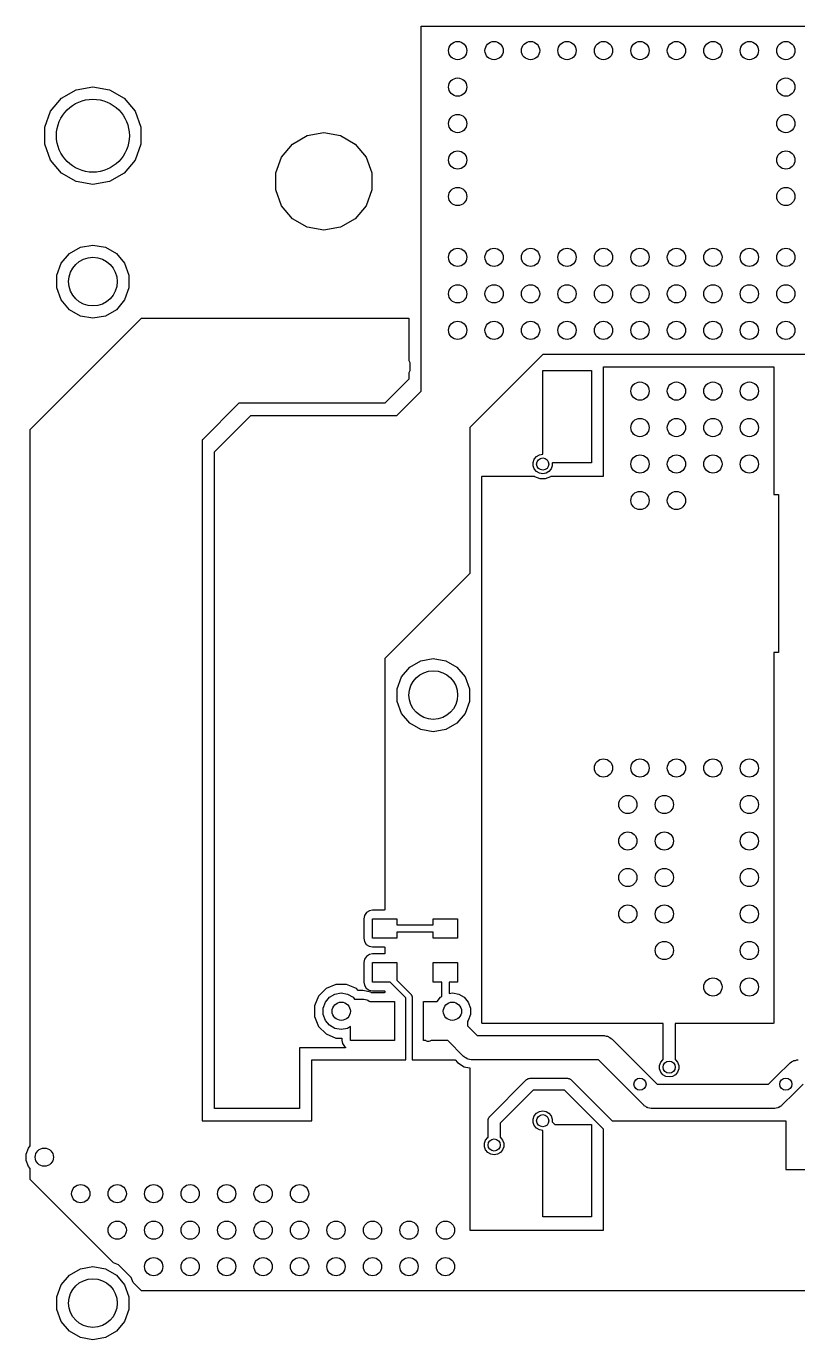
# Model space of a CAD drawing. Extents: x 0.3 to 75.7, y -92.7 to -0.5.
# Drawn here: x 0.3 to 32, y -54.5 to -0.5 of the extents above; entities that cross this region are included whole.
import ezdxf

# ---------------------------------------------------------------- set-up
doc = ezdxf.new("R2010")
doc.units = 0
doc.header["$MEASUREMENT"] = 0
doc.layers.add('BLACK', color=7, linetype='CONTINUOUS')

msp = doc.modelspace()

# ---------------------------------------------------------------- linework, layer by layer
at = {"layer": 'Black'}
for p, q in [((16.5, -0.513), (16.5002, -0.51188)), ((16.5, -15.4987), (16.5, -0.513)), ((16.5002, -0.51074), (16.5006, -0.50967)), ((16.5002, -0.51188), (16.5002, -0.51074)), ((16.5006, -0.50967), (16.5008, -0.50855)), ((16.5008, -0.50855), (16.5014, -0.50757)), ((16.5014, -0.50757), (16.5017, -0.5065)), ((16.5017, -0.5065), (16.5025, -0.50563)), ((16.5025, -0.50563), (16.503, -0.50464)), ((16.503, -0.50464), (16.5039, -0.50391)), ((16.5039, -0.50391), (16.5046, -0.50304)), ((16.5046, -0.50304), (16.5056, -0.50247)), ((16.5056, -0.50247), (16.5065, -0.50174)), ((16.5065, -0.50174), (16.5076, -0.50135)), ((16.5076, -0.50135), (16.5086, -0.50078)), ((16.5086, -0.50078), (16.5097, -0.50059)), ((16.5097, -0.50059), (16.5107, -0.5002)), ((16.5107, -0.5002), (16.5119, -0.5002)), ((16.5119, -0.5002), (16.513, -0.5)), ((16.513, -0.5), (69.987, -0.5)), ((1.70951, -3.46206), (2.31335, -3.11344)), ((2.31335, -3.11344), (3, -2.99236)), ((3, -2.99236), (3.68665, -3.11344)), ((3.68665, -3.11344), (4.29049, -3.46206)), ((1.26133, -3.99618), (1.70951, -3.46206)), ((4.29049, -3.46206), (4.73867, -3.99618)), ((1.02286, -4.65138), (1.26133, -3.99618)), ((4.73867, -3.99618), (4.97714, -4.65138)), ((1.02286, -5.34862), (1.02286, -4.65138)), ((4.97714, -4.65138), (4.97714, -5.34862)), ((1.26133, -6.00382), (1.02286, -5.34862)), ((4.97714, -5.34862), (4.73867, -6.00382)), ((10.7613, -5.87618), (11.2095, -5.34206)), ((11.2095, -5.34206), (11.8133, -4.99344)), ((11.8133, -4.99344), (12.5, -4.87236)), ((12.5, -4.87236), (13.1867, -4.99344)), ((13.1867, -4.99344), (13.7905, -5.34206)), ((13.7905, -5.34206), (14.2387, -5.87618)), ((10.5229, -6.53138), (10.7613, -5.87618)), ((14.2387, -5.87618), (14.4771, -6.53138)), ((1.70951, -6.53794), (1.26133, -6.00382)), ((4.73867, -6.00382), (4.29049, -6.53794)), ((2.31335, -6.88656), (1.70951, -6.53794)), ((3, -7.00764), (2.31335, -6.88656)), ((3.68665, -6.88656), (3, -7.00764)), ((4.29049, -6.53794), (3.68665, -6.88656)), ((10.5229, -7.22862), (10.5229, -6.53138)), ((14.4771, -6.53138), (14.4771, -7.22862)), ((10.7613, -7.88382), (10.5229, -7.22862)), ((14.4771, -7.22862), (14.2387, -7.88382)), ((11.2095, -8.41794), (10.7613, -7.88382)), ((14.2387, -7.88382), (13.7905, -8.41794)), ((11.8133, -8.76656), (11.2095, -8.41794)), ((13.7905, -8.41794), (13.1867, -8.76656)), ((12.5, -8.88764), (11.8133, -8.76656)), ((13.1867, -8.76656), (12.5, -8.88764)), ((2.03213, -9.84654), (2.48501, -9.58508)), ((2.48501, -9.58508), (3, -9.49427)), ((3, -9.49427), (3.51499, -9.58508)), ((3.51499, -9.58508), (3.96786, -9.84654)), ((1.51714, -10.7385), (1.696, -10.2471)), ((1.696, -10.2471), (2.03213, -9.84654)), ((3.96786, -9.84654), (4.304, -10.2471)), ((4.304, -10.2471), (4.48285, -10.7385)), ((1.51714, -11.2615), (1.51714, -10.7385)), ((4.48285, -10.7385), (4.48285, -11.2615)), ((1.696, -11.7529), (1.51714, -11.2615)), ((4.48285, -11.2615), (4.304, -11.7529)), ((2.03213, -12.1535), (1.696, -11.7529)), ((4.304, -11.7529), (3.96786, -12.1535)), ((2.48501, -12.4149), (2.03213, -12.1535)), ((3, -12.5057), (2.48501, -12.4149)), ((3.51499, -12.4149), (3, -12.5057)), ((3.96786, -12.1535), (3.51499, -12.4149)), ((0.42881, -17.0712), (4.99619, -12.5038)), ((4.99619, -12.5038), (4.99666, -12.5035)), ((4.99666, -12.5035), (4.99703, -12.503)), ((4.99703, -12.503), (4.9985, -12.5022)), ((4.9985, -12.5022), (4.99989, -12.5012)), ((4.99989, -12.5012), (5.00044, -12.5011)), ((5.00044, -12.5011), (5.00094, -12.5008)), ((5.00094, -12.5008), (5.00261, -12.5005)), ((5.00261, -12.5005), (5.00425, -12.5)), ((5.00425, -12.5), (5.00482, -12.5001)), ((5.00482, -12.5001), (5.00538, -12.5)), ((5.00538, -12.5), (15.987, -12.5)), ((15.987, -12.5), (15.9881, -12.5002)), ((15.9881, -12.5002), (15.9893, -12.5002)), ((15.9893, -12.5002), (15.9903, -12.5006)), ((15.9903, -12.5006), (15.9914, -12.5008)), ((15.9914, -12.5008), (15.9924, -12.5014)), ((15.9924, -12.5014), (15.9935, -12.5017)), ((15.9935, -12.5017), (15.9944, -12.5025)), ((15.9944, -12.5025), (15.9954, -12.503)), ((15.9954, -12.503), (15.9961, -12.5039)), ((15.9961, -12.5039), (15.997, -12.5046)), ((15.997, -12.5046), (15.9975, -12.5056)), ((15.9975, -12.5056), (15.9983, -12.5065)), ((15.9983, -12.5065), (15.9986, -12.5076)), ((15.9986, -12.5076), (15.9992, -12.5086)), ((15.9992, -12.5086), (15.9994, -12.5097)), ((15.9994, -12.5097), (15.9998, -12.5107)), ((15.9998, -12.5107), (15.9998, -12.5119)), ((15.9998, -12.5119), (16, -12.513)), ((16, -12.513), (16, -14.2472)), ((21.4991, -14.0009), (18.5009, -16.9991)), ((21.5001, -14.0003), (21.4991, -14.0009)), ((21.5013, -14), (21.5001, -14.0003)), ((69.987, -14), (21.5013, -14)), ((16, -14.2472), (16.0286, -14.3257)), ((16.0286, -14.3257), (16.0286, -14.6743)), ((24, -14.5127), (24.0002, -14.5116)), ((24, -18.9988), (24, -14.5127)), ((24.0002, -14.5105), (24.0006, -14.5095)), ((24.0002, -14.5116), (24.0002, -14.5105)), ((24.0006, -14.5095), (24.0008, -14.5084)), ((24.0008, -14.5084), (24.0013, -14.5074)), ((24.0013, -14.5074), (24.0017, -14.5063)), ((24.0017, -14.5063), (24.0024, -14.5055)), ((24.0024, -14.5055), (24.003, -14.5045)), ((24.003, -14.5045), (24.0038, -14.5038)), ((24.0038, -14.5038), (24.0045, -14.503)), ((24.0045, -14.503), (24.0055, -14.5024)), ((24.0055, -14.5024), (24.0063, -14.5017)), ((24.0063, -14.5017), (24.0074, -14.5013)), ((24.0074, -14.5013), (24.0084, -14.5008)), ((24.0084, -14.5008), (24.0095, -14.5006)), ((24.0095, -14.5006), (24.0105, -14.5002)), ((24.0105, -14.5002), (24.0116, -14.5002)), ((24.0116, -14.5002), (24.0127, -14.5)), ((24.0127, -14.5), (30.9873, -14.5)), ((30.9873, -14.5), (30.9884, -14.5002)), ((30.9884, -14.5002), (30.9895, -14.5002)), ((30.9895, -14.5002), (30.9905, -14.5006)), ((30.9905, -14.5006), (30.9916, -14.5008)), ((30.9916, -14.5008), (30.9926, -14.5013)), ((30.9926, -14.5013), (30.9936, -14.5017)), ((30.9936, -14.5017), (30.9945, -14.5024)), ((30.9945, -14.5024), (30.9955, -14.503)), ((30.9955, -14.503), (30.9962, -14.5038)), ((30.9962, -14.5038), (30.997, -14.5045)), ((30.997, -14.5045), (30.9976, -14.5055)), ((30.9976, -14.5055), (30.9983, -14.5063)), ((30.9983, -14.5063), (30.9987, -14.5074)), ((30.9987, -14.5074), (30.9992, -14.5084)), ((30.9992, -14.5084), (30.9994, -14.5095)), ((30.9994, -14.5095), (30.9998, -14.5105)), ((30.9998, -14.5105), (30.9998, -14.5116)), ((30.9998, -14.5116), (31, -14.5127)), ((31, -14.5127), (31, -19.75)), ((15.9962, -15.0038), (15.0038, -15.9962)), ((15.9965, -15.0033), (15.9962, -15.0038)), ((15.997, -15.003), (15.9965, -15.0033)), ((15.9978, -15.0015), (15.997, -15.003)), ((15.9988, -15.0001), (15.9978, -15.0015)), ((15.9989, -14.9996), (15.9988, -15.0001)), ((15.9992, -14.9991), (15.9989, -14.9996)), ((15.9995, -14.9974), (15.9992, -14.9991)), ((16, -14.9957), (15.9995, -14.9974)), ((16, -14.9946), (15.9999, -14.9952)), ((15.9999, -14.9952), (16, -14.9957)), ((16.0286, -14.6743), (16, -14.7528)), ((16, -14.7528), (16, -14.9946)), ((21.5011, -18.0987), (21.5011, -14.65)), ((21.5011, -14.65), (23.5001, -14.65)), ((23.5001, -14.65), (23.5001, -18.4498)), ((15.5009, -16.4991), (16.4991, -15.5009)), ((16.4991, -15.5009), (16.4998, -15.4999)), ((16.4998, -15.4999), (16.5, -15.4987)), ((8.99911, -16.0009), (7.50092, -17.4991)), ((9.00006, -16.0003), (8.99911, -16.0009)), ((9.0013, -16), (9.00006, -16.0003)), ((14.9946, -16), (9.0013, -16)), ((14.9952, -15.9999), (14.9946, -16)), ((14.9957, -16), (14.9952, -15.9999)), ((14.9974, -15.9995), (14.9957, -16)), ((14.9991, -15.9992), (14.9974, -15.9995)), ((14.9996, -15.9989), (14.9991, -15.9992)), ((15.0001, -15.9988), (14.9996, -15.9989)), ((15.0015, -15.9978), (15.0001, -15.9988)), ((15.003, -15.997), (15.0015, -15.9978)), ((15.0033, -15.9965), (15.003, -15.997)), ((15.0038, -15.9962), (15.0033, -15.9965)), ((8.00381, -17.9962), (9.49619, -16.5038)), ((9.49619, -16.5038), (9.49666, -16.5035)), ((9.49666, -16.5035), (9.49703, -16.503)), ((9.49703, -16.503), (9.4985, -16.5022)), ((9.4985, -16.5022), (9.49989, -16.5012)), ((9.49989, -16.5012), (9.50044, -16.5011)), ((9.50044, -16.5011), (9.50094, -16.5008)), ((9.50094, -16.5008), (9.50261, -16.5005)), ((9.50261, -16.5005), (9.50425, -16.5)), ((9.50425, -16.5), (9.50482, -16.5001)), ((9.50482, -16.5001), (9.50538, -16.5)), ((9.50538, -16.5), (15.4987, -16.5)), ((15.4987, -16.5), (15.4999, -16.4997)), ((15.4999, -16.4997), (15.5009, -16.4991)), ((0.425, -17.0804), (0.4251, -17.0798)), ((0.425, -46.5318), (0.425, -17.0804)), ((0.42505, -17.0793), (0.42549, -17.0776)), ((0.4251, -17.0798), (0.42505, -17.0793)), ((0.42549, -17.0776), (0.42578, -17.0759)), ((0.42578, -17.0759), (0.42607, -17.0754)), ((0.42607, -17.0754), (0.42622, -17.0749)), ((0.42622, -17.0749), (0.42719, -17.0735)), ((0.42719, -17.0735), (0.42804, -17.072)), ((0.42804, -17.072), (0.42848, -17.0717)), ((0.42848, -17.0717), (0.42881, -17.0712)), ((18.5002, -17.0001), (18.5, -17.0013)), ((18.5, -17.0013), (18.5, -22.9946)), ((18.5009, -16.9991), (18.5002, -17.0001)), ((7.50022, -17.5001), (7.5, -17.5013)), ((7.5, -17.5013), (7.5, -45.4987)), ((7.50092, -17.4991), (7.50022, -17.5001)), ((8, -18.0054), (8.0001, -18.0048)), ((8, -44.987), (8, -18.0054)), ((8.00005, -18.0043), (8.00049, -18.0026)), ((8.0001, -18.0048), (8.00005, -18.0043)), ((8.00049, -18.0026), (8.00078, -18.0009)), ((8.00078, -18.0009), (8.00107, -18.0004)), ((8.00107, -18.0004), (8.00122, -17.9999)), ((8.00122, -17.9999), (8.00219, -17.9985)), ((8.00219, -17.9985), (8.00304, -17.997)), ((8.00304, -17.997), (8.00348, -17.9967)), ((8.00348, -17.9967), (8.00381, -17.9962)), ((21.1046, -18.4303), (21.1523, -18.2992)), ((21.1523, -18.2992), (21.2419, -18.1924)), ((21.2419, -18.1924), (21.3627, -18.1227)), ((21.3627, -18.1227), (21.5, -18.0985)), ((21.5, -18.0985), (21.5011, -18.0987)), ((21.1046, -18.5697), (21.1046, -18.4303)), ((21.1523, -18.7008), (21.1046, -18.5697)), ((21.2419, -18.8076), (21.1523, -18.7008)), ((21.3627, -18.8773), (21.2419, -18.8076)), ((21.5, -18.9015), (21.3627, -18.8773)), ((21.6373, -18.8773), (21.5, -18.9015)), ((21.7581, -18.8076), (21.6373, -18.8773)), ((21.8477, -18.7008), (21.7581, -18.8076)), ((21.8954, -18.5697), (21.8477, -18.7008)), ((21.9037, -18.4498), (21.8954, -18.4581)), ((21.8954, -18.4581), (21.8954, -18.5697)), ((23.5001, -18.4498), (21.9037, -18.4498)), ((19, -19.0127), (19.0002, -19.0116)), ((19, -41.4873), (19, -19.0127)), ((19.0002, -19.0105), (19.0006, -19.0095)), ((19.0002, -19.0116), (19.0002, -19.0105)), ((19.0006, -19.0095), (19.0008, -19.0084)), ((19.0008, -19.0084), (19.0013, -19.0074)), ((19.0013, -19.0074), (19.0017, -19.0063)), ((19.0017, -19.0063), (19.0024, -19.0055)), ((19.0024, -19.0055), (19.003, -19.0045)), ((19.003, -19.0045), (19.0038, -19.0038)), ((19.0038, -19.0038), (19.0045, -19.003)), ((19.0045, -19.003), (19.0055, -19.0024)), ((19.0055, -19.0024), (19.0063, -19.0017)), ((19.0063, -19.0017), (19.0074, -19.0013)), ((19.0074, -19.0013), (19.0084, -19.0008)), ((19.0084, -19.0008), (19.0095, -19.0006)), ((19.0095, -19.0006), (19.0105, -19.0002)), ((19.0105, -19.0002), (19.0116, -19.0002)), ((19.0116, -19.0002), (19.0127, -19)), ((19.0127, -19), (21.1461, -19)), ((21.1461, -19), (21.1466, -19.0001)), ((21.1466, -19.0001), (21.1472, -19)), ((21.1472, -19), (21.1488, -19.0005)), ((21.1488, -19.0005), (21.1504, -19.0008)), ((21.1504, -19.0008), (21.1509, -19.001)), ((21.1509, -19.001), (21.1514, -19.0012)), ((21.1514, -19.0012), (21.1528, -19.0021)), ((21.1528, -19.0021), (21.1542, -19.003)), ((21.1542, -19.003), (21.1546, -19.0034)), ((21.1546, -19.0034), (21.1551, -19.0037)), ((21.1551, -19.0037), (21.1597, -19.0084)), ((21.1597, -19.0084), (21.3801, -19.0999)), ((21.3801, -19.0999), (21.6188, -19.1001)), ((21.6188, -19.1001), (21.8394, -19.009)), ((21.8394, -19.009), (21.8447, -19.0037)), ((21.8447, -19.0037), (21.8451, -19.0034)), ((21.8451, -19.0034), (21.8455, -19.003)), ((21.8455, -19.003), (21.8469, -19.0021)), ((21.8469, -19.0021), (21.8483, -19.0012)), ((21.8483, -19.0012), (21.8488, -19.001)), ((21.8488, -19.001), (21.8493, -19.0008)), ((21.8493, -19.0008), (21.8509, -19.0005)), ((21.8509, -19.0005), (21.8526, -19)), ((21.8526, -19), (21.8531, -19.0001)), ((21.8531, -19.0001), (21.8537, -19)), ((21.8537, -19), (23.9987, -19)), ((23.9987, -19), (23.9998, -18.9998)), ((23.9998, -18.9998), (24, -18.9988)), ((31, -19.75), (31.2, -19.75)), ((31.2, -19.75), (31.2, -26.25)), ((18.4962, -23.0038), (15.0009, -26.4991)), ((18.4965, -23.0033), (18.4962, -23.0038)), ((18.497, -23.003), (18.4965, -23.0033)), ((18.4978, -23.0015), (18.497, -23.003)), ((18.4988, -23.0001), (18.4978, -23.0015)), ((18.4989, -22.9996), (18.4988, -23.0001)), ((18.4992, -22.9991), (18.4989, -22.9996)), ((18.4995, -22.9974), (18.4992, -22.9991)), ((18.5, -22.9957), (18.4995, -22.9974)), ((18.5, -22.9946), (18.4999, -22.9952)), ((18.4999, -22.9952), (18.5, -22.9957)), ((31.2, -26.25), (31, -26.25)), ((31, -26.25), (31, -41.4873)), ((15.0002, -26.5001), (15, -26.5013)), ((15, -26.5013), (15, -36.8299)), ((15.0009, -26.4991), (15.0002, -26.5001)), ((15.696, -27.2471), (16.0321, -26.8465)), ((16.0321, -26.8465), (16.485, -26.5851)), ((16.485, -26.5851), (17, -26.4943)), ((17, -26.4943), (17.515, -26.5851)), ((17.515, -26.5851), (17.9679, -26.8465)), ((17.9679, -26.8465), (18.304, -27.2471)), ((15.5171, -27.7385), (15.696, -27.2471)), ((18.304, -27.2471), (18.4829, -27.7385)), ((15.5171, -28.2615), (15.5171, -27.7385)), ((18.4829, -27.7385), (18.4829, -28.2615)), ((15.696, -28.7529), (15.5171, -28.2615)), ((18.4829, -28.2615), (18.304, -28.7529)), ((16.0321, -29.1535), (15.696, -28.7529)), ((16.485, -29.4149), (16.0321, -29.1535)), ((17.9679, -29.1535), (17.515, -29.4149)), ((18.304, -28.7529), (17.9679, -29.1535)), ((17, -29.5057), (16.485, -29.4149)), ((17.515, -29.4149), (17, -29.5057)), ((14.1713, -37.0612), (14.1429, -37.2013)), ((14.1429, -37.2013), (14.1429, -37.9988)), ((14.2512, -36.9442), (14.1713, -37.0612)), ((14.3704, -36.8675), (14.2512, -36.9442)), ((14.5012, -36.8429), (14.3704, -36.8675)), ((14.5, -38), (14.5, -37.2)), ((14.5, -37.2), (15.5, -37.2)), ((14.987, -36.8429), (14.5012, -36.8429)), ((14.9881, -36.8427), (14.987, -36.8429)), ((14.9893, -36.8427), (14.9881, -36.8427)), ((14.9903, -36.8423), (14.9893, -36.8427)), ((14.9914, -36.8421), (14.9903, -36.8423)), ((14.9924, -36.8415), (14.9914, -36.8421)), ((14.9935, -36.8411), (14.9924, -36.8415)), ((14.9944, -36.8404), (14.9935, -36.8411)), ((14.9954, -36.8398), (14.9944, -36.8404)), ((14.9961, -36.839), (14.9954, -36.8398)), ((14.997, -36.8382), (14.9961, -36.839)), ((14.9975, -36.8373), (14.997, -36.8382)), ((14.9983, -36.8364), (14.9975, -36.8373)), ((14.9986, -36.8353), (14.9983, -36.8364)), ((14.9992, -36.8343), (14.9986, -36.8353)), ((14.9994, -36.8332), (14.9992, -36.8343)), ((14.9998, -36.8321), (14.9994, -36.8332)), ((15, -36.8299), (14.9998, -36.831)), ((14.9998, -36.831), (14.9998, -36.8321)), ((15.5, -37.2), (15.5, -37.45)), ((17, -37.45), (17, -37.2)), ((17, -37.2), (18, -37.2)), ((18, -37.2), (18, -38)), ((15.5, -37.45), (17, -37.45)), ((17, -37.75), (15.5, -37.75)), ((15.5, -37.75), (15.5, -38)), ((17, -38), (17, -37.75)), ((14.1429, -37.9988), (14.1675, -38.1296)), ((14.1675, -38.1296), (14.2442, -38.2488)), ((14.2442, -38.2488), (14.3612, -38.3287)), ((14.3612, -38.3287), (14.5013, -38.3571)), ((15.5, -38), (14.5, -38)), ((18, -38), (17, -38)), ((14.1713, -38.8612), (14.1429, -39.0013)), ((14.2512, -38.7442), (14.1713, -38.8612)), ((14.3704, -38.6675), (14.2512, -38.7442)), ((14.5012, -38.6429), (14.3704, -38.6675)), ((14.987, -38.6429), (14.5012, -38.6429)), ((14.5013, -38.3571), (14.987, -38.3571)), ((14.987, -38.3571), (14.9881, -38.3573)), ((14.9881, -38.6427), (14.987, -38.6429)), ((14.9881, -38.3573), (14.9893, -38.3573)), ((14.9893, -38.6427), (14.9881, -38.6427)), ((14.9893, -38.3573), (14.9903, -38.3577)), ((14.9903, -38.6423), (14.9893, -38.6427)), ((14.9903, -38.3577), (14.9914, -38.3579)), ((14.9914, -38.6421), (14.9903, -38.6423)), ((14.9914, -38.3579), (14.9924, -38.3585)), ((14.9924, -38.6415), (14.9914, -38.6421)), ((14.9924, -38.3585), (14.9935, -38.3589)), ((14.9935, -38.6411), (14.9924, -38.6415)), ((14.9935, -38.3589), (14.9944, -38.3596)), ((14.9944, -38.6404), (14.9935, -38.6411)), ((14.9944, -38.3596), (14.9954, -38.3602)), ((14.9954, -38.6398), (14.9944, -38.6404)), ((14.9954, -38.3602), (14.9961, -38.361)), ((14.9961, -38.639), (14.9954, -38.6398)), ((14.9961, -38.361), (14.997, -38.3618)), ((14.997, -38.6382), (14.9961, -38.639)), ((14.997, -38.3618), (14.9975, -38.3627)), ((14.9975, -38.6373), (14.997, -38.6382)), ((14.9975, -38.3627), (14.9983, -38.3636)), ((14.9983, -38.6364), (14.9975, -38.6373)), ((14.9983, -38.3636), (14.9986, -38.3647)), ((14.9986, -38.6353), (14.9983, -38.6364)), ((14.9986, -38.3647), (14.9992, -38.3657)), ((14.9992, -38.6343), (14.9986, -38.6353)), ((14.9992, -38.3657), (14.9994, -38.3668)), ((14.9994, -38.6332), (14.9992, -38.6343)), ((14.9994, -38.3668), (14.9998, -38.3679)), ((14.9998, -38.6321), (14.9994, -38.6332)), ((14.9998, -38.3679), (14.9998, -38.369)), ((14.9998, -38.369), (15, -38.3701)), ((15, -38.6299), (14.9998, -38.631)), ((14.9998, -38.631), (14.9998, -38.6321)), ((15, -38.3701), (15, -38.6299)), ((14.1429, -39.0013), (14.1429, -39.7988)), ((14.5, -39.8), (14.5, -39)), ((14.5, -39), (15.5, -39)), ((15.5, -39), (15.5, -39.7232)), ((17, -39.8), (17, -39)), ((17, -39), (18, -39)), ((18, -39), (18, -39.8)), ((12.9962, -39.8998), (12.5917, -40.0669)), ((13.4338, -39.9002), (12.9962, -39.8998)), ((13.8379, -40.068), (13.4338, -39.9002)), ((14.1429, -39.7988), (14.1675, -39.9296)), ((14.1675, -39.9296), (14.2442, -40.0488)), ((15.2232, -39.8), (14.5, -39.8)), ((15.875, -40.4518), (15.2232, -39.8)), ((15.5, -39.7232), (16.0884, -40.3116)), ((17.35, -39.8), (17, -39.8)), ((17.35, -40.3956), (17.35, -39.8)), ((18, -39.8), (17.65, -39.8)), ((17.65, -39.8), (17.65, -40.2711)), ((12.282, -40.3761), (12.1142, -40.7802)), ((12.5917, -40.0669), (12.282, -40.3761)), ((12.562, -40.6236), (12.7301, -40.4233)), ((12.7301, -40.4233), (12.9565, -40.2925)), ((12.9565, -40.2925), (13.214, -40.2471)), ((13.214, -40.2471), (13.4715, -40.2925)), ((13.4715, -40.2925), (13.6979, -40.4233)), ((13.6979, -40.4233), (13.7623, -40.5)), ((13.7623, -40.5), (14.1, -40.5)), ((13.916, -40.1462), (13.8379, -40.068)), ((13.9164, -40.1465), (13.916, -40.1462)), ((13.9168, -40.147), (13.9164, -40.1465)), ((13.9183, -40.1478), (13.9168, -40.147)), ((13.9196, -40.1488), (13.9183, -40.1478)), ((13.9202, -40.1489), (13.9196, -40.1488)), ((13.9207, -40.1492), (13.9202, -40.1489)), ((13.9224, -40.1495), (13.9207, -40.1492)), ((13.924, -40.1499), (13.9224, -40.1495)), ((13.9246, -40.1499), (13.924, -40.1499)), ((13.9252, -40.15), (13.9246, -40.1499)), ((14.0987, -40.15), (13.9252, -40.15)), ((14.4252, -40.2149), (14.0987, -40.15)), ((14.1, -40.5), (14.1217, -40.5038)), ((14.1217, -40.5038), (14.1436, -40.5019)), ((14.1436, -40.5019), (14.2067, -40.5188)), ((14.2442, -40.0488), (14.3612, -40.1287)), ((14.3612, -40.1287), (14.5013, -40.1571)), ((14.4637, -40.2407), (14.4252, -40.2149)), ((14.4652, -40.2413), (14.4637, -40.2407)), ((14.4665, -40.2421), (14.4652, -40.2413)), ((14.4672, -40.2422), (14.4665, -40.2421)), ((14.4679, -40.2425), (14.4672, -40.2422)), ((14.4694, -40.2426), (14.4679, -40.2425)), ((14.471, -40.2429), (14.4694, -40.2426)), ((14.987, -40.2429), (14.471, -40.2429)), ((14.5013, -40.1571), (14.987, -40.1571)), ((14.987, -40.1571), (14.9881, -40.1573)), ((14.9881, -40.2427), (14.987, -40.2429)), ((14.9881, -40.1573), (14.9893, -40.1573)), ((14.9893, -40.2427), (14.9881, -40.2427)), ((14.9893, -40.1573), (14.9903, -40.1577)), ((14.9903, -40.2423), (14.9893, -40.2427)), ((14.9903, -40.1577), (14.9914, -40.1579)), ((14.9914, -40.2421), (14.9903, -40.2423)), ((14.9914, -40.1579), (14.9924, -40.1585)), ((14.9924, -40.2415), (14.9914, -40.2421)), ((14.9924, -40.1585), (14.9935, -40.1589)), ((14.9935, -40.2411), (14.9924, -40.2415)), ((14.9935, -40.1589), (14.9944, -40.1596)), ((14.9944, -40.2404), (14.9935, -40.2411)), ((14.9944, -40.1596), (14.9954, -40.1602)), ((14.9954, -40.2398), (14.9944, -40.2404)), ((14.9954, -40.1602), (14.9961, -40.161)), ((14.9961, -40.239), (14.9954, -40.2398)), ((14.9961, -40.161), (14.997, -40.1618)), ((14.997, -40.2382), (14.9961, -40.239)), ((14.997, -40.1618), (14.9975, -40.1627)), ((14.9975, -40.2373), (14.997, -40.2382)), ((14.9975, -40.1627), (14.9983, -40.1636)), ((14.9983, -40.2364), (14.9975, -40.2373)), ((14.9983, -40.1636), (14.9986, -40.1647)), ((14.9986, -40.2353), (14.9983, -40.2364)), ((14.9986, -40.1647), (14.9992, -40.1657)), ((14.9992, -40.2343), (14.9986, -40.2353)), ((14.9992, -40.1657), (14.9994, -40.1668)), ((14.9994, -40.2332), (14.9992, -40.2343)), ((14.9994, -40.1668), (14.9998, -40.1679)), ((14.9998, -40.2321), (14.9994, -40.2332)), ((14.9998, -40.1679), (14.9998, -40.169)), ((14.9998, -40.169), (15, -40.1701)), ((15, -40.2299), (14.9998, -40.231)), ((14.9998, -40.231), (14.9998, -40.2321)), ((15, -40.1701), (15, -40.2299)), ((15.875, -43), (15.875, -40.4518)), ((16.0884, -40.3116), (16.0915, -40.3161)), ((16.0915, -40.3161), (16.0958, -40.3197)), ((16.0958, -40.3197), (16.1039, -40.3338)), ((16.1039, -40.3338), (16.1133, -40.3472)), ((16.1133, -40.3472), (16.1147, -40.3525)), ((16.1147, -40.3525), (16.1175, -40.3572)), ((16.1175, -40.3572), (16.1203, -40.3733)), ((16.1203, -40.3733), (16.1245, -40.3891)), ((16.1245, -40.3891), (16.124, -40.3946)), ((16.124, -40.3946), (16.125, -40.4)), ((16.125, -40.4), (16.125, -43)), ((17.1538, -40.6), (17.3021, -40.4233)), ((17.3021, -40.4233), (17.35, -40.3956)), ((17.65, -40.2711), (17.786, -40.2471)), ((17.786, -40.2471), (18.0435, -40.2925)), ((18.0435, -40.2925), (18.2699, -40.4233)), ((18.2699, -40.4233), (18.438, -40.6236)), ((12.1142, -40.7802), (12.1138, -41.2178)), ((12.4726, -40.8693), (12.562, -40.6236)), ((12.4726, -41.1307), (12.4726, -40.8693)), ((14.2067, -40.5188), (14.271, -40.5302)), ((14.271, -40.5302), (14.2901, -40.5412)), ((14.2901, -40.5412), (14.3113, -40.5468)), ((14.3113, -40.5468), (14.3648, -40.5843)), ((14.3648, -40.5843), (14.392, -40.6)), ((14.392, -40.6), (15.4, -40.6)), ((15.4, -40.6), (15.4, -42.2)), ((16.6, -42.2), (16.6, -40.6)), ((16.6, -40.6), (17.1538, -40.6)), ((18.438, -40.6236), (18.5274, -40.8693)), ((18.5274, -40.8693), (18.5274, -41.1307)), ((12.1138, -41.2178), (12.2809, -41.6223)), ((12.562, -41.3764), (12.4726, -41.1307)), ((12.7301, -41.5767), (12.562, -41.3764)), ((12.9565, -41.7075), (12.7301, -41.5767)), ((18.438, -41.3764), (18.4, -41.4217)), ((18.4, -41.4217), (18.4, -41.5929)), ((18.5274, -41.1307), (18.438, -41.3764)), ((19.0002, -41.4884), (19, -41.4873)), ((19.0002, -41.4895), (19.0002, -41.4884)), ((19.0006, -41.4905), (19.0002, -41.4895)), ((19.0008, -41.4916), (19.0006, -41.4905)), ((19.0013, -41.4926), (19.0008, -41.4916)), ((19.0017, -41.4936), (19.0013, -41.4926)), ((19.0024, -41.4945), (19.0017, -41.4936)), ((19.003, -41.4955), (19.0024, -41.4945)), ((19.0038, -41.4962), (19.003, -41.4955)), ((19.0045, -41.497), (19.0038, -41.4962)), ((19.0055, -41.4976), (19.0045, -41.497)), ((19.0063, -41.4983), (19.0055, -41.4976)), ((19.0074, -41.4987), (19.0063, -41.4983)), ((19.0084, -41.4992), (19.0074, -41.4987)), ((19.0095, -41.4994), (19.0084, -41.4992)), ((19.0105, -41.4998), (19.0095, -41.4994)), ((19.0116, -41.4998), (19.0105, -41.4998)), ((19.0127, -41.5), (19.0116, -41.4998)), ((26.45, -41.5), (19.0127, -41.5)), ((26.45, -42.9877), (26.45, -41.5)), ((30.9873, -41.5), (26.95, -41.5)), ((26.95, -41.5), (26.95, -42.9877)), ((30.9884, -41.4998), (30.9873, -41.5)), ((30.9895, -41.4998), (30.9884, -41.4998)), ((30.9905, -41.4994), (30.9895, -41.4998)), ((30.9916, -41.4992), (30.9905, -41.4994)), ((30.9926, -41.4987), (30.9916, -41.4992)), ((30.9936, -41.4983), (30.9926, -41.4987)), ((30.9945, -41.4976), (30.9936, -41.4983)), ((30.9955, -41.497), (30.9945, -41.4976)), ((30.9962, -41.4962), (30.9955, -41.497)), ((30.997, -41.4955), (30.9962, -41.4962)), ((30.9976, -41.4945), (30.997, -41.4955)), ((30.9983, -41.4936), (30.9976, -41.4945)), ((30.9987, -41.4926), (30.9983, -41.4936)), ((30.9992, -41.4916), (30.9987, -41.4926)), ((30.9994, -41.4905), (30.9992, -41.4916)), ((30.9998, -41.4895), (30.9994, -41.4905)), ((31, -41.4873), (30.9998, -41.4884)), ((30.9998, -41.4884), (30.9998, -41.4895)), ((12.2809, -41.6223), (12.5901, -41.932)), ((12.5901, -41.932), (12.9942, -42.0998)), ((13.214, -41.7529), (12.9565, -41.7075)), ((12.9942, -42.0998), (13.2299, -42.1)), ((13.4715, -41.7075), (13.214, -41.7529)), ((13.2299, -42.1), (13.231, -42.1002)), ((13.231, -42.1002), (13.2321, -42.1002)), ((13.2321, -42.1002), (13.2332, -42.1006)), ((13.2332, -42.1006), (13.2343, -42.1008)), ((13.2343, -42.1008), (13.2353, -42.1014)), ((13.2353, -42.1014), (13.2364, -42.1018)), ((13.2364, -42.1018), (13.2373, -42.1025)), ((13.2373, -42.1025), (13.2383, -42.1031)), ((13.2383, -42.1031), (13.239, -42.1039)), ((13.239, -42.1039), (13.2398, -42.1047)), ((13.2398, -42.1047), (13.2404, -42.1056)), ((13.2404, -42.1056), (13.2412, -42.1065)), ((13.2412, -42.1065), (13.2415, -42.1076)), ((13.2415, -42.1076), (13.2421, -42.1086)), ((13.2421, -42.1086), (13.2423, -42.1097)), ((13.2423, -42.1097), (13.2427, -42.1108)), ((13.2427, -42.1108), (13.2427, -42.1119)), ((13.2427, -42.1119), (13.2429, -42.113)), ((13.2429, -42.113), (13.2429, -42.1988)), ((13.6, -41.6333), (13.4715, -41.7075)), ((13.6, -42.2), (13.6, -41.6333)), ((18.4, -41.5929), (18.8071, -42)), ((18.8071, -42), (24, -42)), ((24, -42), (24.0217, -42.0038)), ((24.0217, -42.0038), (24.0436, -42.0019)), ((24.0436, -42.0019), (24.1067, -42.0188)), ((24.1067, -42.0188), (24.171, -42.0302)), ((24.171, -42.0302), (24.1901, -42.0412)), ((24.1901, -42.0412), (24.2113, -42.0468)), ((24.2113, -42.0468), (24.2648, -42.0843)), ((24.2648, -42.0843), (24.3214, -42.117)), ((24.3214, -42.117), (24.3355, -42.1338)), ((11.5002, -42.5002), (11.5, -42.5012)), ((11.5, -42.5012), (11.5, -44.987)), ((11.5013, -42.5), (11.5002, -42.5002)), ((13.377, -42.5), (11.5013, -42.5)), ((13.2429, -42.1988), (13.2675, -42.3296)), ((13.2675, -42.3296), (13.3442, -42.4488)), ((13.3442, -42.4488), (13.3844, -42.4763)), ((13.3777, -42.4999), (13.377, -42.5)), ((13.3783, -42.4999), (13.3777, -42.4999)), ((13.3799, -42.4995), (13.3783, -42.4999)), ((13.3815, -42.4992), (13.3799, -42.4995)), ((13.3821, -42.4989), (13.3815, -42.4992)), ((13.3827, -42.4987), (13.3821, -42.4989)), ((13.384, -42.4978), (13.3827, -42.4987)), ((13.3854, -42.497), (13.384, -42.4978)), ((13.3844, -42.4763), (13.3848, -42.4767)), ((13.3848, -42.4767), (13.3854, -42.477)), ((13.3854, -42.477), (13.3864, -42.4783)), ((13.3858, -42.4965), (13.3854, -42.497)), ((13.3863, -42.4961), (13.3858, -42.4965)), ((13.3873, -42.4947), (13.3863, -42.4961)), ((13.3864, -42.4783), (13.3876, -42.4794)), ((13.3883, -42.4935), (13.3873, -42.4947)), ((13.3876, -42.4794), (13.3879, -42.48)), ((13.3879, -42.48), (13.3883, -42.4805)), ((13.3883, -42.4805), (13.3889, -42.482)), ((13.3885, -42.4929), (13.3883, -42.4935)), ((13.3889, -42.4924), (13.3885, -42.4929)), ((13.3889, -42.482), (13.3896, -42.4835)), ((13.3893, -42.4908), (13.3889, -42.4924)), ((13.3898, -42.4893), (13.3893, -42.4908)), ((13.3896, -42.4835), (13.3896, -42.4841)), ((13.3896, -42.4841), (13.3898, -42.4847)), ((13.3898, -42.4847), (13.3898, -42.4864)), ((13.3898, -42.4864), (13.39, -42.488)), ((13.39, -42.488), (13.3898, -42.4886)), ((13.3898, -42.4886), (13.3898, -42.4893)), ((15.4, -42.2), (13.6, -42.2)), ((16.6911, -42.2), (16.6, -42.2)), ((16.714, -42.2229), (16.6911, -42.2)), ((16.7612, -42.2449), (16.714, -42.2229)), ((16.8131, -42.2494), (16.7612, -42.2449)), ((16.8634, -42.2359), (16.8131, -42.2494)), ((16.9061, -42.2061), (16.8634, -42.2359)), ((16.9121, -42.2), (16.9061, -42.2061)), ((17.5929, -42.2), (16.9121, -42.2)), ((18.2464, -42.8536), (17.5929, -42.2)), ((24.3355, -42.1338), (24.3536, -42.1464)), ((24.3536, -42.1464), (25.8536, -43.6464)), ((12, -43.013), (12.0002, -43.0119)), ((12, -45.4988), (12, -43.013)), ((12.0002, -43.0107), (12.0006, -43.0097)), ((12.0002, -43.0119), (12.0002, -43.0107)), ((12.0006, -43.0097), (12.0008, -43.0086)), ((12.0008, -43.0086), (12.0014, -43.0076)), ((12.0014, -43.0076), (12.0017, -43.0065)), ((12.0017, -43.0065), (12.0025, -43.0056)), ((12.0025, -43.0056), (12.003, -43.0046)), ((12.003, -43.0046), (12.0039, -43.0039)), ((12.0039, -43.0039), (12.0046, -43.003)), ((12.0046, -43.003), (12.0056, -43.0025)), ((12.0056, -43.0025), (12.0065, -43.0017)), ((12.0065, -43.0017), (12.0076, -43.0014)), ((12.0076, -43.0014), (12.0086, -43.0008)), ((12.0086, -43.0008), (12.0097, -43.0006)), ((12.0097, -43.0006), (12.0107, -43.0002)), ((12.0107, -43.0002), (12.0119, -43.0002)), ((12.0119, -43.0002), (12.013, -43)), ((12.013, -43), (15.875, -43)), ((16.125, -43), (17.8925, -43)), ((17.8925, -43), (17.8931, -43.0001)), ((17.8931, -43.0001), (17.8937, -43)), ((17.8937, -43), (17.8953, -43.0005)), ((17.8953, -43.0005), (17.897, -43.0008)), ((17.897, -43.0008), (17.8975, -43.0011)), ((17.8975, -43.0011), (17.898, -43.0012)), ((17.898, -43.0012), (17.8994, -43.0022)), ((17.8994, -43.0022), (17.9009, -43.003)), ((17.9009, -43.003), (17.9013, -43.0035)), ((17.9013, -43.0035), (17.9017, -43.0038)), ((17.9017, -43.0038), (17.9981, -43.1001)), ((17.9981, -43.1001), (18.2748, -43.2851)), ((18.2645, -42.8662), (18.2464, -42.8536)), ((18.2786, -42.883), (18.2645, -42.8662)), ((18.3352, -42.9157), (18.2786, -42.883)), ((18.3887, -42.9532), (18.3352, -42.9157)), ((18.4099, -42.9588), (18.3887, -42.9532)), ((18.429, -42.9698), (18.4099, -42.9588)), ((18.4933, -42.9812), (18.429, -42.9698)), ((18.5564, -42.9981), (18.4933, -42.9812)), ((18.5783, -42.9962), (18.5564, -42.9981)), ((18.6, -43), (18.5783, -42.9962)), ((23.7929, -43), (18.6, -43)), ((25.1464, -44.3536), (23.7929, -43)), ((26.3046, -43.2303), (26.3523, -43.0992)), ((26.3523, -43.0992), (26.4419, -42.9924)), ((26.4419, -42.9924), (26.45, -42.9877)), ((26.95, -42.9877), (26.9581, -42.9924)), ((26.9581, -42.9924), (27.0477, -43.0992)), ((27.0477, -43.0992), (27.0954, -43.2303)), ((31.1464, -43.6464), (31.6464, -43.1464)), ((31.6464, -43.1464), (31.6645, -43.1338)), ((31.6645, -43.1338), (31.6786, -43.117)), ((31.6786, -43.117), (31.7352, -43.0843)), ((31.7352, -43.0843), (31.7887, -43.0468)), ((31.7887, -43.0468), (31.8099, -43.0412)), ((31.8099, -43.0412), (31.829, -43.0302)), ((31.829, -43.0302), (31.8933, -43.0188)), ((31.8933, -43.0188), (31.9564, -43.0019)), ((31.9564, -43.0019), (31.9783, -43.0038)), ((31.9783, -43.0038), (32, -43)), ((18.2748, -43.2851), (18.4895, -43.3278)), ((18.4895, -43.3278), (18.4915, -43.3285)), ((18.4915, -43.3285), (18.4935, -43.3293)), ((18.4935, -43.3293), (18.4936, -43.3294)), ((18.4936, -43.3294), (18.4937, -43.3294)), ((18.4937, -43.3294), (18.4953, -43.3308)), ((18.4953, -43.3308), (18.497, -43.3322)), ((18.497, -43.3322), (18.497, -43.3323)), ((18.497, -43.3323), (18.4971, -43.3324)), ((18.4971, -43.3324), (18.4981, -43.3342)), ((18.4981, -43.3342), (18.4992, -43.3361)), ((18.4992, -43.3361), (18.4992, -43.3362)), ((18.4992, -43.3362), (18.4993, -43.3363)), ((18.4993, -43.3363), (18.4996, -43.3384)), ((18.4996, -43.3384), (18.5, -43.3405)), ((18.5, -43.3405), (18.5, -49.9987)), ((25.8536, -43.6464), (25.8536, -43.6464)), ((25.8536, -43.6464), (26.2071, -44)), ((26.3046, -43.3697), (26.3046, -43.2303)), ((26.3523, -43.5008), (26.3046, -43.3697)), ((26.4419, -43.6076), (26.3523, -43.5008)), ((26.5627, -43.6773), (26.4419, -43.6076)), ((26.7, -43.7015), (26.5627, -43.6773)), ((26.8373, -43.6773), (26.7, -43.7015)), ((26.9581, -43.6076), (26.8373, -43.6773)), ((27.0477, -43.5008), (26.9581, -43.6076)), ((27.0954, -43.3697), (27.0477, -43.5008)), ((27.0954, -43.2303), (27.0954, -43.3697)), ((30.7929, -44), (31.1464, -43.6464)), ((31.1464, -43.6464), (31.1464, -43.6464)), ((19.3232, -45.3232), (20.8232, -43.8232)), ((21.1036, -44.25), (19.75, -45.6036)), ((20.8232, -43.8232), (20.8322, -43.8169)), ((20.8322, -43.8169), (20.8393, -43.8085)), ((20.8393, -43.8085), (20.8676, -43.7922)), ((20.8676, -43.7922), (20.8943, -43.7734)), ((20.8943, -43.7734), (20.905, -43.7706)), ((20.905, -43.7706), (20.9145, -43.7651)), ((20.9145, -43.7651), (20.9467, -43.7594)), ((20.9467, -43.7594), (20.9782, -43.751)), ((20.9782, -43.751), (20.9892, -43.7519)), ((20.9892, -43.7519), (21, -43.75)), ((21, -43.75), (22.5, -43.75)), ((22.3964, -44.25), (21.1036, -44.25)), ((24, -45.8536), (22.3964, -44.25)), ((22.5, -43.75), (22.5108, -43.7519)), ((22.5108, -43.7519), (22.5218, -43.751)), ((22.5218, -43.751), (22.5533, -43.7594)), ((22.5533, -43.7594), (22.5855, -43.7651)), ((22.5855, -43.7651), (22.595, -43.7706)), ((22.595, -43.7706), (22.6057, -43.7734)), ((22.6057, -43.7734), (22.6324, -43.7922)), ((22.6324, -43.7922), (22.6607, -43.8085)), ((22.6607, -43.8085), (22.6678, -43.8169)), ((22.6678, -43.8169), (22.6768, -43.8232)), ((22.6768, -43.8232), (24.3536, -45.5)), ((26.2071, -44), (30.7929, -44)), ((32.2071, -44), (31.8536, -44.3535)), ((25.6464, -44.8536), (25.1464, -44.3536)), ((25.1464, -44.3536), (25.1464, -44.3536)), ((31.8536, -44.3536), (31.3536, -44.8536)), ((31.8536, -44.3535), (31.8536, -44.3536)), ((8.0002, -44.9881), (8, -44.987)), ((8.0002, -44.9893), (8.0002, -44.9881)), ((8.00059, -44.9903), (8.0002, -44.9893)), ((8.00078, -44.9914), (8.00059, -44.9903)), ((8.00135, -44.9924), (8.00078, -44.9914)), ((8.00174, -44.9935), (8.00135, -44.9924)), ((8.00247, -44.9944), (8.00174, -44.9935)), ((8.00304, -44.9954), (8.00247, -44.9944)), ((8.00391, -44.9961), (8.00304, -44.9954)), ((8.00464, -44.997), (8.00391, -44.9961)), ((8.00563, -44.9975), (8.00464, -44.997)), ((8.0065, -44.9983), (8.00563, -44.9975)), ((8.00757, -44.9986), (8.0065, -44.9983)), ((8.00855, -44.9992), (8.00757, -44.9986)), ((8.00967, -44.9994), (8.00855, -44.9992)), ((8.01074, -44.9998), (8.00967, -44.9994)), ((8.01188, -44.9998), (8.01074, -44.9998)), ((8.013, -45), (8.01188, -44.9998)), ((11.487, -45), (8.013, -45)), ((11.4881, -44.9998), (11.487, -45)), ((11.4893, -44.9998), (11.4881, -44.9998)), ((11.4903, -44.9994), (11.4893, -44.9998)), ((11.4914, -44.9992), (11.4903, -44.9994)), ((11.4924, -44.9986), (11.4914, -44.9992)), ((11.4935, -44.9983), (11.4924, -44.9986)), ((11.4944, -44.9975), (11.4935, -44.9983)), ((11.4954, -44.997), (11.4944, -44.9975)), ((11.4961, -44.9961), (11.4954, -44.997)), ((11.497, -44.9954), (11.4961, -44.9961)), ((11.4975, -44.9944), (11.497, -44.9954)), ((11.4983, -44.9935), (11.4975, -44.9944)), ((11.4986, -44.9924), (11.4983, -44.9935)), ((11.4992, -44.9914), (11.4986, -44.9924)), ((11.4994, -44.9903), (11.4992, -44.9914)), ((11.4998, -44.9893), (11.4994, -44.9903)), ((11.5, -44.987), (11.4998, -44.9881)), ((11.4998, -44.9881), (11.4998, -44.9893)), ((19.2922, -45.3676), (19.3085, -45.3393)), ((19.3085, -45.3393), (19.3169, -45.3322)), ((19.3169, -45.3322), (19.3232, -45.3232)), ((21.1046, -45.4303), (21.1523, -45.2992)), ((21.1523, -45.2992), (21.2419, -45.1924)), ((21.2419, -45.1924), (21.3627, -45.1227)), ((21.3627, -45.1227), (21.5, -45.0985)), ((21.5, -45.0985), (21.6373, -45.1227)), ((21.6373, -45.1227), (21.7581, -45.1924)), ((21.7581, -45.1924), (21.8477, -45.2992)), ((21.8477, -45.2992), (21.8954, -45.4303)), ((25.6645, -44.8662), (25.6464, -44.8536)), ((25.6786, -44.883), (25.6645, -44.8662)), ((25.7352, -44.9157), (25.6786, -44.883)), ((25.7887, -44.9532), (25.7352, -44.9157)), ((25.8099, -44.9588), (25.7887, -44.9532)), ((25.829, -44.9698), (25.8099, -44.9588)), ((25.8933, -44.9812), (25.829, -44.9698)), ((25.9564, -44.9981), (25.8933, -44.9812)), ((25.9783, -44.9962), (25.9564, -44.9981)), ((26, -45), (25.9783, -44.9962)), ((31, -45), (26, -45)), ((31.0217, -44.9962), (31, -45)), ((31.0436, -44.9981), (31.0217, -44.9962)), ((31.1067, -44.9812), (31.0436, -44.9981)), ((31.171, -44.9698), (31.1067, -44.9812)), ((31.1901, -44.9588), (31.171, -44.9698)), ((31.2113, -44.9532), (31.1901, -44.9588)), ((31.2648, -44.9157), (31.2113, -44.9532)), ((31.3214, -44.883), (31.2648, -44.9157)), ((31.3355, -44.8662), (31.3214, -44.883)), ((31.3536, -44.8536), (31.3355, -44.8662)), ((7.5, -45.4987), (7.50023, -45.4998)), ((7.50023, -45.4998), (7.50121, -45.5)), ((7.50121, -45.5), (11.9987, -45.5)), ((11.9987, -45.5), (11.9998, -45.4998)), ((11.9998, -45.4998), (12, -45.4988)), ((19.25, -45.5), (19.2519, -45.4892)), ((19.25, -46.1877), (19.25, -45.5)), ((19.251, -45.4782), (19.2594, -45.4467)), ((19.2519, -45.4892), (19.251, -45.4782)), ((19.2594, -45.4467), (19.2651, -45.4145)), ((19.2651, -45.4145), (19.2706, -45.405)), ((19.2706, -45.405), (19.2734, -45.3943)), ((19.2734, -45.3943), (19.2922, -45.3676)), ((19.75, -45.6036), (19.75, -46.1877)), ((21.1046, -45.5697), (21.1046, -45.4303)), ((21.1523, -45.7008), (21.1046, -45.5697)), ((21.2419, -45.8076), (21.1523, -45.7008)), ((21.3627, -45.8773), (21.2419, -45.8076)), ((21.5, -45.9015), (21.3627, -45.8773)), ((21.5011, -45.9013), (21.5, -45.9015)), ((21.5011, -49.4498), (21.5011, -45.9013)), ((21.8954, -45.4303), (21.8954, -45.5419)), ((21.8954, -45.5419), (22.0035, -45.65)), ((22.0035, -45.65), (23.5001, -45.65)), ((23.5001, -45.65), (23.5001, -49.4498)), ((24, -49.9988), (24, -45.8536)), ((24.3536, -45.5), (31.487, -45.5)), ((31.487, -45.5), (31.4881, -45.5002)), ((31.4881, -45.5002), (31.4893, -45.5002)), ((31.4893, -45.5002), (31.4903, -45.5006)), ((31.4903, -45.5006), (31.4914, -45.5008)), ((31.4914, -45.5008), (31.4924, -45.5014)), ((31.4924, -45.5014), (31.4935, -45.5017)), ((31.4935, -45.5017), (31.4944, -45.5025)), ((31.4944, -45.5025), (31.4954, -45.503)), ((31.4954, -45.503), (31.4961, -45.5039)), ((31.4961, -45.5039), (31.497, -45.5046)), ((31.497, -45.5046), (31.4975, -45.5056)), ((31.4975, -45.5056), (31.4983, -45.5065)), ((31.4983, -45.5065), (31.4986, -45.5076)), ((31.4986, -45.5076), (31.4992, -45.5086)), ((31.4992, -45.5086), (31.4994, -45.5097)), ((31.4994, -45.5097), (31.4998, -45.5107)), ((31.4998, -45.5107), (31.4998, -45.5119)), ((31.4998, -45.5119), (31.5, -45.513)), ((31.5, -45.513), (31.5, -47.4987)), ((19.1046, -46.4303), (19.1523, -46.2992)), ((19.1046, -46.5697), (19.1046, -46.4303)), ((19.1523, -46.2992), (19.2419, -46.1924)), ((19.2419, -46.1924), (19.25, -46.1877)), ((19.75, -46.1877), (19.7581, -46.1924)), ((19.7581, -46.1924), (19.8477, -46.2992)), ((19.8477, -46.2992), (19.8954, -46.4303)), ((19.8954, -46.4303), (19.8954, -46.5697)), ((0.25857, -46.8693), (0.348, -46.6236)), ((0.25857, -47.1307), (0.25857, -46.8693)), ((0.348, -46.6236), (0.425, -46.5318)), ((19.1523, -46.7008), (19.1046, -46.5697)), ((19.2419, -46.8076), (19.1523, -46.7008)), ((19.3627, -46.8773), (19.2419, -46.8076)), ((19.5, -46.9015), (19.3627, -46.8773)), ((19.6373, -46.8773), (19.5, -46.9015)), ((19.7581, -46.8076), (19.6373, -46.8773)), ((19.8477, -46.7008), (19.7581, -46.8076)), ((19.8954, -46.5697), (19.8477, -46.7008)), ((0.348, -47.3764), (0.25857, -47.1307)), ((0.425, -47.4682), (0.348, -47.3764)), ((0.425, -47.9196), (0.425, -47.4682)), ((31.5, -47.4987), (31.5002, -47.4998)), ((31.5002, -47.4998), (31.5012, -47.5)), ((31.5012, -47.5), (33.987, -47.5)), ((0.4251, -47.9202), (0.425, -47.9196)), ((0.42505, -47.9207), (0.4251, -47.9202)), ((0.42549, -47.9224), (0.42505, -47.9207)), ((0.42578, -47.9241), (0.42549, -47.9224)), ((0.42607, -47.9246), (0.42578, -47.9241)), ((0.42622, -47.9251), (0.42607, -47.9246)), ((0.42719, -47.9265), (0.42622, -47.9251)), ((0.42804, -47.928), (0.42719, -47.9265)), ((0.42848, -47.9283), (0.42804, -47.928)), ((0.42881, -47.9288), (0.42848, -47.9283)), ((3.84783, -51.3478), (0.42881, -47.9288)), ((23.5001, -49.4498), (21.5011, -49.4498)), ((18.5, -49.9987), (18.5002, -49.9998)), ((18.5002, -49.9998), (18.5012, -50)), ((18.5012, -50), (23.9987, -50)), ((23.9987, -50), (23.9998, -49.9998)), ((23.9998, -49.9998), (24, -49.9988)), ((2.03213, -51.8465), (2.48501, -51.5851)), ((2.48501, -51.5851), (3, -51.4943)), ((3, -51.4943), (3.51499, -51.5851)), ((3.51499, -51.5851), (3.96786, -51.8465)), ((3.84806, -51.348), (3.84783, -51.3478)), ((3.84824, -51.3482), (3.84806, -51.348)), ((3.84991, -51.3493), (3.84824, -51.3482)), ((3.85153, -51.3504), (3.84991, -51.3493)), ((3.8518, -51.3505), (3.85153, -51.3504)), ((3.85204, -51.3506), (3.8518, -51.3505)), ((4.04931, -51.4326), (3.85204, -51.3506)), ((4.56927, -51.9534), (4.04931, -51.4326)), ((1.51714, -52.7385), (1.696, -52.2471)), ((1.696, -52.2471), (2.03213, -51.8465)), ((3.96786, -51.8465), (4.304, -52.2471)), ((4.304, -52.2471), (4.48285, -52.7385)), ((4.64985, -52.1484), (4.56927, -51.9534)), ((4.65, -52.1487), (4.64985, -52.1484)), ((4.65008, -52.149), (4.65, -52.1487)), ((4.65121, -52.1506), (4.65008, -52.149)), ((4.65227, -52.1522), (4.65121, -52.1506)), ((4.6525, -52.1524), (4.65227, -52.1522)), ((4.65267, -52.1527), (4.6525, -52.1524)), ((4.99619, -52.4962), (4.65267, -52.1527)), ((1.51714, -53.2615), (1.51714, -52.7385)), ((4.48285, -52.7385), (4.48285, -53.2615)), ((4.99666, -52.4965), (4.99619, -52.4962)), ((4.99703, -52.497), (4.99666, -52.4965)), ((4.9985, -52.4978), (4.99703, -52.497)), ((4.99989, -52.4988), (4.9985, -52.4978)), ((5.00044, -52.4989), (4.99989, -52.4988)), ((5.00094, -52.4992), (5.00044, -52.4989)), ((5.00261, -52.4995), (5.00094, -52.4992)), ((5.00425, -52.4999), (5.00261, -52.4995)), ((5.00482, -52.4999), (5.00425, -52.4999)), ((5.00538, -52.5), (5.00482, -52.4999)), ((68.487, -52.5), (5.00538, -52.5)), ((1.696, -53.7529), (1.51714, -53.2615)), ((4.48285, -53.2615), (4.304, -53.7529)), ((2.03213, -54.1535), (1.696, -53.7529)), ((4.304, -53.7529), (3.96786, -54.1535)), ((2.48501, -54.4149), (2.03213, -54.1535)), ((3, -54.5057), (2.48501, -54.4149)), ((3.51499, -54.4149), (3, -54.5057)), ((3.96786, -54.1535), (3.51499, -54.4149))]:
    msp.add_line(p, q, dxfattribs=at)
for centre, radius in [((18, -1.5), 0.375), ((19.5, -1.5), 0.375), ((21, -1.5), 0.375), ((22.5, -1.5), 0.375), ((24, -1.5), 0.375), ((25.5, -1.5), 0.375), ((27, -1.5), 0.375), ((28.5, -1.5), 0.375), ((30, -1.5), 0.375), ((31.5, -1.5), 0.375), ((18, -3), 0.375), ((31.5, -3), 0.375), ((3, -5), 1.5), ((18, -4.5), 0.375), ((31.5, -4.5), 0.375), ((18, -6), 0.375), ((31.5, -6), 0.375), ((18, -7.5), 0.375), ((31.5, -7.5), 0.375), ((18, -10), 0.375), ((19.5, -10), 0.375), ((21, -10), 0.375), ((22.5, -10), 0.375), ((24, -10), 0.375), ((25.5, -10), 0.375), ((27, -10), 0.375), ((28.5, -10), 0.375), ((30, -10), 0.375), ((31.5, -10), 0.375), ((3, -11), 1), ((18, -11.5), 0.375), ((19.5, -11.5), 0.375), ((21, -11.5), 0.375), ((22.5, -11.5), 0.375), ((24, -11.5), 0.375), ((25.5, -11.5), 0.375), ((27, -11.5), 0.375), ((28.5, -11.5), 0.375), ((30, -11.5), 0.375), ((31.5, -11.5), 0.375), ((18, -13), 0.375), ((19.5, -13), 0.375), ((21, -13), 0.375), ((22.5, -13), 0.375), ((24, -13), 0.375), ((25.5, -13), 0.375), ((27, -13), 0.375), ((28.5, -13), 0.375), ((30, -13), 0.375), ((31.5, -13), 0.375), ((25.5, -15.5), 0.375), ((27, -15.5), 0.375), ((28.5, -15.5), 0.375), ((30, -15.5), 0.375), ((25.5, -17), 0.375), ((27, -17), 0.375), ((28.5, -17), 0.375), ((30, -17), 0.375), ((21.5, -18.5), 0.25), ((25.5, -18.5), 0.375), ((27, -18.5), 0.375), ((28.5, -18.5), 0.375), ((30, -18.5), 0.375), ((25.5, -20), 0.375), ((27, -20), 0.375), ((17, -28), 1), ((24, -31), 0.375), ((25.5, -31), 0.375), ((27, -31), 0.375), ((28.5, -31), 0.375), ((30, -31), 0.375), ((25, -32.5), 0.375), ((26.5, -32.5), 0.375), ((30, -32.5), 0.375), ((25, -34), 0.375), ((26.5, -34), 0.375), ((30, -34), 0.375), ((25, -35.5), 0.375), ((26.5, -35.5), 0.375), ((30, -35.5), 0.375), ((25, -37), 0.375), ((26.5, -37), 0.375), ((30, -37), 0.375), ((26.5, -38.5), 0.375), ((30, -38.5), 0.375), ((28.5, -40), 0.375), ((30, -40), 0.375), ((13.214, -41), 0.375), ((17.786, -41), 0.375), ((26.7, -43.3), 0.25), ((25.5, -44), 0.25), ((31.5, -44), 0.25), ((21.5, -45.5), 0.25), ((19.5, -46.5), 0.25), ((1, -47), 0.375), ((2.5, -48.5), 0.375), ((4, -48.5), 0.375), ((5.5, -48.5), 0.375), ((7, -48.5), 0.375), ((8.5, -48.5), 0.375), ((10, -48.5), 0.375), ((11.5, -48.5), 0.375), ((4, -50), 0.375), ((5.5, -50), 0.375), ((7, -50), 0.375), ((8.5, -50), 0.375), ((10, -50), 0.375), ((11.5, -50), 0.375), ((13, -50), 0.375), ((14.5, -50), 0.375), ((16, -50), 0.375), ((17.5, -50), 0.375), ((5.5, -51.5), 0.375), ((7, -51.5), 0.375), ((8.5, -51.5), 0.375), ((10, -51.5), 0.375), ((11.5, -51.5), 0.375), ((13, -51.5), 0.375), ((14.5, -51.5), 0.375), ((16, -51.5), 0.375), ((17.5, -51.5), 0.375), ((3, -53), 1)]:
    msp.add_circle(centre, radius, dxfattribs=at)

doc.saveas('drawing.dxf')
